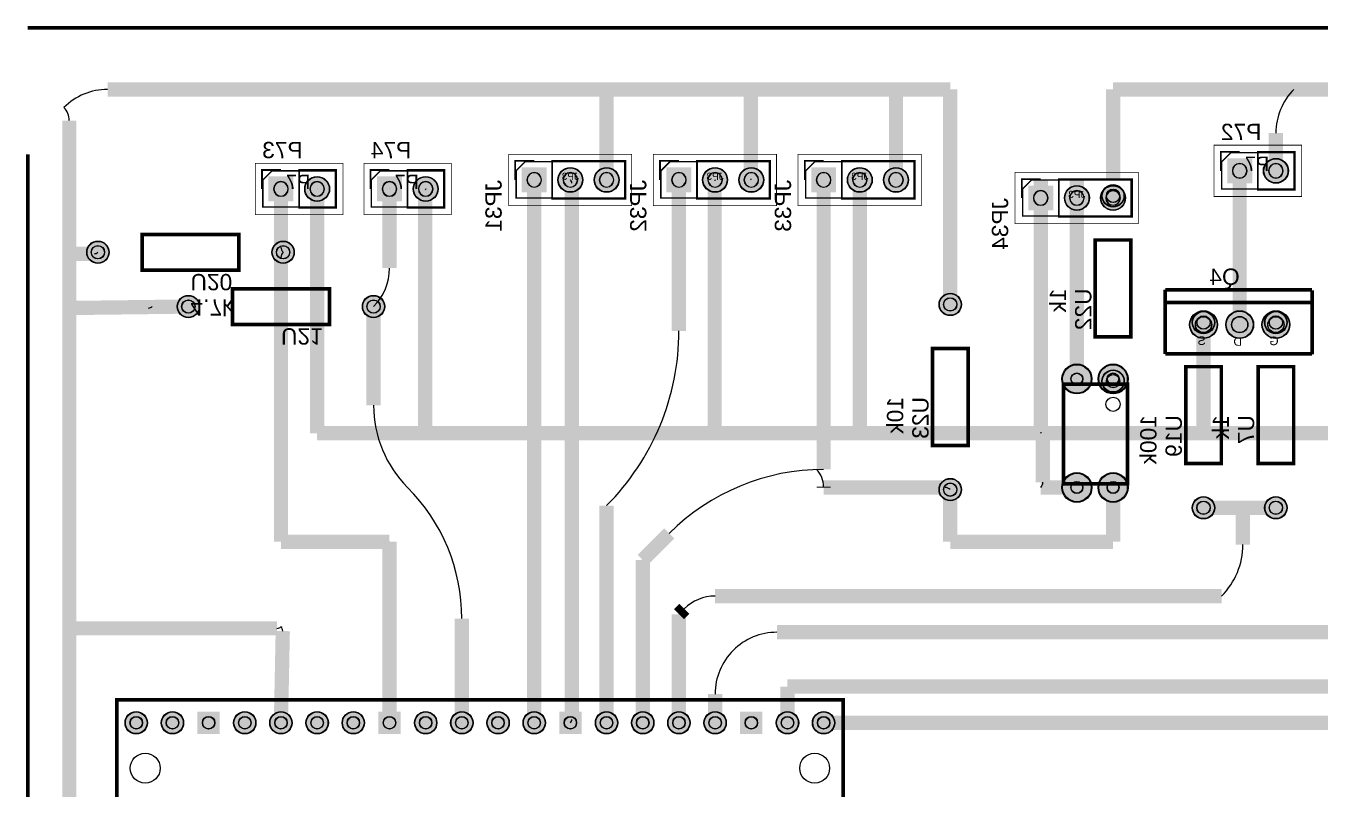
# Model space of a CAD drawing. Header units: millimetres. Extents: x -41 to 114, y -36 to 79.
# Drawn here: x -40.8 to 50.2, y 25.8 to 79.4 of the extents above; entities that cross this region are included whole.
import ezdxf

# ---------------------------------------------------------------- set-up
doc = ezdxf.new("R2010")
doc.units = ezdxf.units.MM
for name, color, linetype, true_color in [('BoardOutLine', 7, 'Continuous', 0xff00ff), ('BottomLayer', 7, 'Continuous', 0x0000ff), ('BottomSilkLayer', 7, 'Continuous', 0x66cc33), ('BottomSolderMaskLayer', 7, 'Continuous', 0xaa00ff), ('Document', 7, 'Continuous', 0xffffff), ('Mechanical', 7, 'Continuous', 0xf022f0), ('Multi-Layer', 7, 'Continuous', 0xc0c0c0), ('TopLayer', 7, 'Continuous', 0xff0000), ('TopSilkLayer', 7, 'Continuous', 0xffcc00), ('TopSolderMaskLayer', 7, 'Continuous', 0x800080)]:
    doc.layers.add(name, color=color, linetype=linetype, true_color=true_color)
doc.styles.get("Standard").update_dxf_attribs({"font": 'arial.ttf'})

msp = doc.modelspace()

# ---------------------------------------------------------------- hatches: boundary and pattern name
at = {"layer": 'BottomSolderMaskLayer'}
for points in [[(43.575, 70.091), (43.575, 68.34), (45.326, 68.34), (45.326, 70.091)], [(46.115, 69.215, 1), (47.866, 69.215, 1)], [(-5.955, 69.455), (-5.955, 67.705), (-4.205, 67.705), (-4.205, 69.455)], [(-3.415, 68.58, 1), (-1.665, 68.58, 1)], [(-0.875, 68.58, 1), (0.875, 68.58, 1)], [(4.205, 69.455), (4.205, 67.705), (5.955, 67.705), (5.955, 69.455)], [(6.745, 68.58, 1), (8.496, 68.58, 1)], [(9.285, 68.58, 1), (11.036, 68.58, 1)], [(14.365, 69.455), (14.365, 67.705), (16.115, 67.705), (16.115, 69.455)], [(16.905, 68.58, 1), (18.656, 68.58, 1)], [(19.445, 68.58, 1), (21.196, 68.58, 1)], [(-23.735, 68.821), (-23.735, 67.07), (-21.984, 67.07), (-21.984, 68.821)], [(-21.195, 67.945, 1), (-19.444, 67.945, 1)], [(-16.115, 68.821), (-16.115, 67.07), (-14.364, 67.07), (-14.364, 68.821)], [(-13.575, 67.945, 1), (-11.824, 67.945, 1)], [(34.772, 67.46, 1), (36.347, 67.46, 1)], [(29.605, 68.185), (29.605, 66.435), (31.355, 66.435), (31.355, 68.185)], [(32.145, 67.31, 1), (33.896, 67.31, 1)], [(34.685, 67.31, 1), (36.436, 67.31, 1)], [(-36.498, 63.5, 1), (-34.923, 63.5, 1)], [(-23.497, 63.5, 1), (-21.922, 63.5, 1)], [(-30.147, 59.69, 1), (-28.573, 59.69, 1)], [(-17.147, 59.69, 1), (-15.572, 59.69, 1)], [(23.343, 59.84, 1), (24.918, 59.84, 1)], [(40.932, 58.42, 1), (42.888, 58.42, 1)], [(41.123, 58.57, 1), (42.697, 58.57, 1)], [(43.472, 58.42, 1), (45.428, 58.42, 1)], [(46.012, 58.42, 1), (47.968, 58.42, 1)], [(46.203, 58.57, 1), (47.777, 58.57, 1)], [(31.969, 54.61, 1), (34.071, 54.61, 1)], [(34.509, 54.61, 1), (36.611, 54.61, 1)], [(34.772, 54.46, 1), (36.347, 54.46, 1)], [(23.343, 46.84, 1), (24.918, 46.84, 1)], [(31.969, 46.99, 1), (34.071, 46.99, 1)], [(34.509, 46.99, 1), (36.611, 46.99, 1)], [(41.123, 45.57, 1), (42.697, 45.57, 1)], [(46.203, 45.57, 1), (47.777, 45.57, 1)], [(-33.807, 30.48, 1), (-32.233, 30.48, 1)], [(-31.267, 30.48, 1), (-29.693, 30.48, 1)], [(-28.727, 29.693), (-28.727, 31.267), (-27.153, 31.267), (-27.153, 29.693)], [(-26.187, 30.48, 1), (-24.613, 30.48, 1)], [(-23.647, 30.48, 1), (-22.073, 30.48, 1)], [(-21.107, 30.48, 1), (-19.533, 30.48, 1)], [(-18.567, 30.48, 1), (-16.993, 30.48, 1)], [(-16.027, 29.693), (-16.027, 31.267), (-14.453, 31.267), (-14.453, 29.693)], [(-13.487, 30.48, 1), (-11.913, 30.48, 1)], [(-10.947, 30.48, 1), (-9.373, 30.48, 1)], [(-8.407, 30.48, 1), (-6.833, 30.48, 1)], [(-5.867, 30.48, 1), (-4.293, 30.48, 1)], [(-3.327, 29.693), (-3.327, 31.267), (-1.753, 31.267), (-1.753, 29.693)], [(-0.787, 30.48, 1), (0.787, 30.48, 1)], [(1.753, 30.48, 1), (3.327, 30.48, 1)], [(4.293, 30.48, 1), (5.867, 30.48, 1)], [(6.833, 30.48, 1), (8.407, 30.48, 1)], [(9.373, 29.693), (9.373, 31.267), (10.947, 31.267), (10.947, 29.693)], [(11.913, 30.48, 1), (13.488, 30.48, 1)], [(14.453, 30.48, 1), (16.028, 30.48, 1)]]:
    msp.add_hatch(color=256, dxfattribs=at).paths.add_polyline_path(points)
at = {"layer": 'Multi-Layer'}
for points in [[(43.6, 70.065), (43.6, 68.365), (45.3, 68.365), (45.3, 70.065)], [(46.14, 69.215, 1), (47.84, 69.215, 1)], [(-5.93, 69.43), (-5.93, 67.73), (-4.23, 67.73), (-4.23, 69.43)], [(-3.39, 68.58, 1), (-1.69, 68.58, 1)], [(-0.85, 68.58, 1), (0.85, 68.58, 1)], [(4.23, 69.43), (4.23, 67.73), (5.93, 67.73), (5.93, 69.43)], [(6.77, 68.58, 1), (8.47, 68.58, 1)], [(9.31, 68.58, 1), (11.01, 68.58, 1)], [(14.39, 69.43), (14.39, 67.73), (16.09, 67.73), (16.09, 69.43)], [(16.93, 68.58, 1), (18.63, 68.58, 1)], [(19.47, 68.58, 1), (21.17, 68.58, 1)], [(-23.71, 68.795), (-23.71, 67.095), (-22.01, 67.095), (-22.01, 68.795)], [(-21.17, 67.945, 1), (-19.47, 67.945, 1)], [(-16.09, 68.795), (-16.09, 67.095), (-14.39, 67.095), (-14.39, 68.795)], [(-13.55, 67.945, 1), (-11.85, 67.945, 1)], [(34.798, 67.46, 1), (36.322, 67.46, 1)], [(29.63, 68.16), (29.63, 66.46), (31.33, 66.46), (31.33, 68.16)], [(32.17, 67.31, 1), (33.87, 67.31, 1)], [(34.71, 67.31, 1), (36.41, 67.31, 1)], [(-36.472, 63.5, 1), (-34.948, 63.5, 1)], [(-23.472, 63.5, 1), (-21.948, 63.5, 1)], [(-30.122, 59.69, 1), (-28.598, 59.69, 1)], [(-17.122, 59.69, 1), (-15.598, 59.69, 1)], [(23.368, 59.84, 1), (24.892, 59.84, 1)], [(40.957, 58.42, 1), (42.862, 58.42, 1)], [(41.148, 58.57, 1), (42.672, 58.57, 1)], [(43.497, 58.42, 1), (45.402, 58.42, 1)], [(46.037, 58.42, 1), (47.942, 58.42, 1)], [(46.228, 58.57, 1), (47.752, 58.57, 1)], [(32.02, 54.61, 1), (34.02, 54.61, 1)], [(34.56, 54.61, 1), (36.56, 54.61, 1)], [(34.798, 54.46, 1), (36.322, 54.46, 1)], [(23.368, 46.84, 1), (24.892, 46.84, 1)], [(32.02, 46.99, 1), (34.02, 46.99, 1)], [(34.56, 46.99, 1), (36.56, 46.99, 1)], [(41.148, 45.57, 1), (42.672, 45.57, 1)], [(46.228, 45.57, 1), (47.752, 45.57, 1)], [(-33.782, 30.48, 1), (-32.258, 30.48, 1)], [(-31.242, 30.48, 1), (-29.718, 30.48, 1)], [(-28.702, 29.718), (-28.702, 31.242), (-27.178, 31.242), (-27.178, 29.718)], [(-26.162, 30.48, 1), (-24.638, 30.48, 1)], [(-23.622, 30.48, 1), (-22.098, 30.48, 1)], [(-21.082, 30.48, 1), (-19.558, 30.48, 1)], [(-18.542, 30.48, 1), (-17.018, 30.48, 1)], [(-16.002, 29.718), (-16.002, 31.242), (-14.478, 31.242), (-14.478, 29.718)], [(-13.462, 30.48, 1), (-11.938, 30.48, 1)], [(-10.922, 30.48, 1), (-9.398, 30.48, 1)], [(-8.382, 30.48, 1), (-6.858, 30.48, 1)], [(-5.842, 30.48, 1), (-4.318, 30.48, 1)], [(-3.302, 29.718), (-3.302, 31.242), (-1.778, 31.242), (-1.778, 29.718)], [(-0.762, 30.48, 1), (0.762, 30.48, 1)], [(1.778, 30.48, 1), (3.302, 30.48, 1)], [(4.318, 30.48, 1), (5.842, 30.48, 1)], [(6.858, 30.48, 1), (8.382, 30.48, 1)], [(9.398, 29.718), (9.398, 31.242), (10.922, 31.242), (10.922, 29.718)], [(11.938, 30.48, 1), (13.462, 30.48, 1)], [(14.478, 30.48, 1), (16.002, 30.48, 1)]]:
    msp.add_hatch(color=256, dxfattribs=at).paths.add_polyline_path(points)
at = {"layer": 'TopSolderMaskLayer'}
for points in [[(43.575, 70.091), (43.575, 68.34), (45.326, 68.34), (45.326, 70.091)], [(46.115, 69.215, 1), (47.866, 69.215, 1)], [(-5.955, 69.455), (-5.955, 67.705), (-4.205, 67.705), (-4.205, 69.455)], [(-3.415, 68.58, 1), (-1.665, 68.58, 1)], [(-0.875, 68.58, 1), (0.875, 68.58, 1)], [(4.205, 69.455), (4.205, 67.705), (5.955, 67.705), (5.955, 69.455)], [(6.745, 68.58, 1), (8.496, 68.58, 1)], [(9.285, 68.58, 1), (11.036, 68.58, 1)], [(14.365, 69.455), (14.365, 67.705), (16.115, 67.705), (16.115, 69.455)], [(16.905, 68.58, 1), (18.656, 68.58, 1)], [(19.445, 68.58, 1), (21.196, 68.58, 1)], [(-23.735, 68.821), (-23.735, 67.07), (-21.984, 67.07), (-21.984, 68.821)], [(-21.195, 67.945, 1), (-19.444, 67.945, 1)], [(-16.115, 68.821), (-16.115, 67.07), (-14.364, 67.07), (-14.364, 68.821)], [(-13.575, 67.945, 1), (-11.824, 67.945, 1)], [(34.772, 67.46, 1), (36.347, 67.46, 1)], [(29.605, 68.185), (29.605, 66.435), (31.355, 66.435), (31.355, 68.185)], [(32.145, 67.31, 1), (33.896, 67.31, 1)], [(34.685, 67.31, 1), (36.436, 67.31, 1)], [(-36.498, 63.5, 1), (-34.923, 63.5, 1)], [(-23.497, 63.5, 1), (-21.922, 63.5, 1)], [(-30.147, 59.69, 1), (-28.573, 59.69, 1)], [(-17.147, 59.69, 1), (-15.572, 59.69, 1)], [(23.343, 59.84, 1), (24.918, 59.84, 1)], [(40.932, 58.42, 1), (42.888, 58.42, 1)], [(41.123, 58.57, 1), (42.697, 58.57, 1)], [(43.472, 58.42, 1), (45.428, 58.42, 1)], [(46.012, 58.42, 1), (47.968, 58.42, 1)], [(46.203, 58.57, 1), (47.777, 58.57, 1)], [(31.969, 54.61, 1), (34.071, 54.61, 1)], [(34.509, 54.61, 1), (36.611, 54.61, 1)], [(34.772, 54.46, 1), (36.347, 54.46, 1)], [(23.343, 46.84, 1), (24.918, 46.84, 1)], [(31.969, 46.99, 1), (34.071, 46.99, 1)], [(34.509, 46.99, 1), (36.611, 46.99, 1)], [(41.123, 45.57, 1), (42.697, 45.57, 1)], [(46.203, 45.57, 1), (47.777, 45.57, 1)], [(-33.807, 30.48, 1), (-32.233, 30.48, 1)], [(-31.267, 30.48, 1), (-29.693, 30.48, 1)], [(-28.727, 29.693), (-28.727, 31.267), (-27.153, 31.267), (-27.153, 29.693)], [(-26.187, 30.48, 1), (-24.613, 30.48, 1)], [(-23.647, 30.48, 1), (-22.073, 30.48, 1)], [(-21.107, 30.48, 1), (-19.533, 30.48, 1)], [(-18.567, 30.48, 1), (-16.993, 30.48, 1)], [(-16.027, 29.693), (-16.027, 31.267), (-14.453, 31.267), (-14.453, 29.693)], [(-13.487, 30.48, 1), (-11.913, 30.48, 1)], [(-10.947, 30.48, 1), (-9.373, 30.48, 1)], [(-8.407, 30.48, 1), (-6.833, 30.48, 1)], [(-5.867, 30.48, 1), (-4.293, 30.48, 1)], [(-3.327, 29.693), (-3.327, 31.267), (-1.753, 31.267), (-1.753, 29.693)], [(-0.787, 30.48, 1), (0.787, 30.48, 1)], [(1.753, 30.48, 1), (3.327, 30.48, 1)], [(4.293, 30.48, 1), (5.867, 30.48, 1)], [(6.833, 30.48, 1), (8.407, 30.48, 1)], [(9.373, 29.693), (9.373, 31.267), (10.947, 31.267), (10.947, 29.693)], [(11.913, 30.48, 1), (13.488, 30.48, 1)], [(14.453, 30.48, 1), (16.028, 30.48, 1)]]:
    msp.add_hatch(color=256, dxfattribs=at).paths.add_polyline_path(points)

# ---------------------------------------------------------------- linework, layer by layer
at = {"layer": 'BoardOutLine', "const_width": 0.254}
for points in [[(-40.64, 79.259), (114.3, 79.259), (114.3, 51.319), (114.3, 25.919)], [(114.3, 17.029), (114.3, -36.311), (-40.64, -36.311), (-40.64, 70.369)]]:
    msp.add_lwpolyline(points, dxfattribs=at)
at = {"layer": 'BottomLayer', "const_width": 1}
for points in [[(20.32, 74.93), (-35.034, 74.93)], [(0, 74.93), (0, 68.58)], [(10.132, 68.649), (10.132, 74.93)], [(20.32, 68.58), (20.32, 74.93)], [(24.13, 74.93), (20.32, 74.93)], [(24.13, 59.84), (24.13, 74.93)], [(48.26, 74.93), (35.56, 74.93)], [(35.56, 74.93), (35.56, 68.58)], [(60.96, 74.93), (48.26, 74.93)], [(-37.719, 72.74), (-37.719, 67.575)], [(46.99, 71.865), (46.99, 69.216)], [(44.45, 69.214), (44.45, 58.42)], [(-22.86, 67.945), (-22.86, 63.862)], [(-20.32, 67.945), (-20.32, 50.8)], [(-15.24, 62.394), (-15.24, 67.945)], [(-12.728, 67.876), (-12.728, 50.8)], [(-2.441, 68.342), (-2.441, 50.8)], [(7.592, 68.511), (7.592, 50.8)], [(17.78, 68.58), (17.78, 50.8)], [(30.48, 68.58), (30.48, 50.864)], [(33.02, 68.58), (33.02, 54.61)], [(-37.719, -20.278), (-37.719, 67.575)], [(-35.959, 63.397), (-37.719, 63.397)], [(-22.86, 43.18), (-22.86, 63.137)], [(-29.36, 59.691), (-37.719, 59.587)], [(41.91, 58.42), (41.91, 50.8)], [(-20.32, 50.8), (-12.728, 50.8)], [(-12.728, 50.8), (15.24, 50.8)], [(-2.441, 30.718), (-2.441, 50.8)], [(105.905, 50.8), (15.24, 50.8)], [(30.634, 47.361), (30.634, 50.8)], [(24.13, 43.18), (24.13, 46.84)], [(33.02, 46.99), (30.48, 46.99)], [(35.56, 46.99), (35.56, 43.18)], [(46.99, 45.57), (41.91, 45.57)], [(44.676, 45.57), (44.676, 42.982)], [(-15.24, 43.18), (-22.86, 43.18)], [(-15.24, 30.48), (-15.24, 43.18)], [(35.56, 43.18), (24.13, 43.18)], [(43.18, 39.37), (7.62, 39.37)], [(5.452, 38.472), (5.08, 38.1)], [(5.08, 38.1), (5.08, 30.48)], [(-37.719, 37.104), (-23.143, 37.104)], [(-22.733, 36.915), (-22.86, 30.481)], [(11.956, 36.83), (58.42, 36.83)], [(7.62, 30.48), (7.62, 32.494)], [(12.7, 30.48), (12.7, 33.02)], [(12.7, 33.02), (70.068, 33.02)], [(15.24, 30.48), (84.038, 30.48)]]:
    msp.add_lwpolyline(points, dxfattribs=at)
at = {"layer": 'BottomLayer'}
for centre, radius, start, end in [((-35.034, 70.594), 4.336, 90, 134.99996), ((51.325, 71.865), 4.335, 135.00004, 180.00006), ((48.26, 74.93), 0.0000762, 274.68418, 318.44592), ((-39.02, 72.74), 1.301, 0, 45.00009), ((44.452, 69.214), 0.00165, 135.04741, 180.06708), ((-2.778, 68.342), 0.336, 0, 45.00027), ((7.689, 68.511), 0.0971, 135.0005, 180.00071), ((10.229, 68.649), 0.0971, 179.99929, 224.9995), ((20.32, 68.58), 0.0000762, 184.68418, 228.44592), ((35.56, 68.58), 0.0000762, 184.68418, 228.44592), ((-20.319, 67.945), 0.000965, 135.27585, 180.39145), ((-15.239, 67.944), 0.0013, 134.90063, 179.85964), ((-12.63, 67.876), 0.0984, 134.99919, 179.99885), ((-22.348, 63.862), 0.512, 179.99977, 224.99984), ((-35.959, 63.749), 0.352, 270, 314.99991), ((-22.348, 63.138), 0.512, 134.9998, 179.99971), ((-22.347, 63.137), 0.513, 134.99951, 179.99931), ((-19.064, 62.394), 3.824, 315.00003, 0), ((-32.149, 59.939), 0.352, 270, 314.99991), ((33.02, 54.61), 0.0000762, 311.55408, 355.31582), ((30.571, 50.864), 0.0907, 180.00251, 225.00178), ((30.109, 47.361), 0.524, 314.99961, 359.99945), ((-15.24, 43.18), 0.000178, 359.17911, 44.42371), ((39.568, 42.982), 5.108, 315.00002, 0.00003), ((7.62, 36.304), 3.066, 90, 135.0003), ((5.08, 38.1), 0.000254, 0.81605, 45.58113), ((-23.143, 37.505), 0.401, 270, 314.99986), ((-23.166, 36.915), 0.433, 0, 45.00033), ((11.956, 32.494), 4.336, 90, 134.99996), ((11.956, 32.494), 4.336, 135, 180), ((-2.778, 30.718), 0.336, 315.00017, 0), ((12.7, 30.48), 0.000356, 179.17911, 224.42371)]:
    msp.add_arc(centre, radius, start, end, dxfattribs=at)
at = {"layer": 'BottomSilkLayer'}
for points, const_width in [([(44.45, 70.545), (43.12, 70.545), (43.12, 69.215)], 0.12), ([(-22.86, 69.275), (-24.19, 69.275), (-24.19, 67.945)], 0.12), ([(-15.24, 69.275), (-16.57, 69.275), (-16.57, 67.945)], 0.12), ([(-5.08, 69.91), (-6.41, 69.91), (-6.41, 68.58)], 0.12), ([(5.08, 69.91), (3.75, 69.91), (3.75, 68.58)], 0.12), ([(15.24, 69.91), (13.91, 69.91), (13.91, 68.58)], 0.12), ([(30.48, 68.64), (29.15, 68.64), (29.15, 67.31)], 0.12), ([(49.53, 60.866), (39.225, 60.866)], 0.254), ([(39.225, 56.365), (39.225, 60.866)], 0.254), ([(49.53, 56.332), (49.53, 60.833)], 0.254), ([(49.53, 59.967), (39.225, 59.967)], 0.254), ([(49.53, 56.365), (39.225, 56.365)], 0.254)]:
    msp.add_lwpolyline(points, dxfattribs=dict(at, const_width=const_width))
for points, const_width in [([(45.72, 67.885), (45.72, 70.545), (48.32, 70.545), (48.32, 67.885), (45.72, 67.885)], 0.12), ([(-21.59, 66.615), (-21.59, 69.275), (-18.99, 69.275), (-18.99, 66.615), (-21.59, 66.615)], 0.12), ([(-13.97, 66.615), (-13.97, 69.275), (-11.37, 69.275), (-11.37, 66.615), (-13.97, 66.615)], 0.12), ([(-3.81, 67.25), (-3.81, 69.91), (1.33, 69.91), (1.33, 67.25), (-3.81, 67.25)], 0.12), ([(6.35, 67.25), (6.35, 69.91), (11.49, 69.91), (11.49, 67.25), (6.35, 67.25)], 0.12), ([(16.51, 67.25), (16.51, 69.91), (21.65, 69.91), (21.65, 67.25), (16.51, 67.25)], 0.12), ([(31.75, 65.98), (31.75, 68.64), (36.89, 68.64), (36.89, 65.98), (31.75, 65.98)], 0.12), ([(-32.61, 62.25), (-25.81, 62.25), (-25.81, 64.75), (-32.61, 64.75), (-32.61, 62.25)], 0.254), ([(34.31, 64.36), (34.31, 57.56), (36.81, 57.56), (36.81, 64.36), (34.31, 64.36)], 0.254), ([(-26.26, 58.44), (-19.46, 58.44), (-19.46, 60.94), (-26.26, 60.94), (-26.26, 58.44)], 0.254), ([(22.88, 56.74), (22.88, 49.94), (25.38, 49.94), (25.38, 56.74), (22.88, 56.74)], 0.254), ([(40.66, 55.47), (40.66, 48.67), (43.16, 48.67), (43.16, 55.47), (40.66, 55.47)], 0.254), ([(45.74, 55.47), (45.74, 48.67), (48.24, 48.67), (48.24, 55.47), (45.74, 55.47)], 0.254)]:
    msp.add_lwpolyline(points, close=True, dxfattribs=dict(at, const_width=const_width))
at = {"layer": 'BottomSolderMaskLayer'}
for points in [[(43.935, 69.215), (43.935, 69.215)], [(44.965, 69.215), (44.965, 69.215)], [(46.475, 69.215), (46.475, 69.215)], [(47.505, 69.215), (47.505, 69.215)], [(-5.595, 68.58), (-5.595, 68.58)], [(-4.565, 68.58), (-4.565, 68.58)], [(-3.055, 68.58), (-3.055, 68.58)], [(-2.025, 68.58), (-2.025, 68.58)], [(-0.515, 68.58), (-0.515, 68.58)], [(0.515, 68.58), (0.515, 68.58)], [(4.565, 68.58), (4.565, 68.58)], [(5.595, 68.58), (5.595, 68.58)], [(7.105, 68.58), (7.105, 68.58)], [(8.135, 68.58), (8.135, 68.58)], [(9.645, 68.58), (9.645, 68.58)], [(10.675, 68.58), (10.675, 68.58)], [(14.725, 68.58), (14.725, 68.58)], [(15.755, 68.58), (15.755, 68.58)], [(17.265, 68.58), (17.265, 68.58)], [(18.295, 68.58), (18.295, 68.58)], [(19.805, 68.58), (19.805, 68.58)], [(20.835, 68.58), (20.835, 68.58)], [(-23.375, 67.945), (-23.375, 67.945)], [(-22.345, 67.945), (-22.345, 67.945)], [(-20.835, 67.945), (-20.835, 67.945)], [(-19.805, 67.945), (-19.805, 67.945)], [(-15.754, 67.945), (-15.754, 67.945)], [(-14.725, 67.945), (-14.725, 67.945)], [(-13.214, 67.945), (-13.214, 67.945)], [(-12.185, 67.945), (-12.185, 67.945)], [(29.965, 67.31), (29.965, 67.31)], [(30.995, 67.31), (30.995, 67.31)], [(32.505, 67.31), (32.505, 67.31)], [(33.535, 67.31), (33.535, 67.31)], [(35.045, 67.31), (35.045, 67.31)], [(36.075, 67.31), (36.075, 67.31)]]:
    msp.add_lwpolyline(points, close=True, dxfattribs=at)
for centre, radius in [((46.99, 69.215), 0.875), ((-2.54, 68.58), 0.875), ((0, 68.58), 0.875), ((7.62, 68.58), 0.875), ((10.16, 68.58), 0.875), ((17.78, 68.58), 0.875), ((20.32, 68.58), 0.875), ((-20.32, 67.945), 0.875), ((-12.7, 67.945), 0.875), ((35.56, 67.46), 0.787), ((33.02, 67.31), 0.875), ((35.56, 67.31), 0.875), ((35.56, 67.46), 0.472), ((-35.71, 63.5), 0.787), ((-35.71, 63.5), 0.472), ((-22.71, 63.5), 0.787), ((-22.71, 63.5), 0.472), ((-29.36, 59.69), 0.787), ((-29.36, 59.69), 0.472), ((-16.36, 59.69), 0.787), ((-16.36, 59.69), 0.472), ((24.13, 59.84), 0.787), ((24.13, 59.84), 0.472), ((41.91, 58.42), 0.978), ((41.91, 58.57), 0.787), ((44.45, 58.42), 0.978), ((46.99, 58.42), 0.978), ((46.99, 58.57), 0.787), ((41.91, 58.42), 0.574), ((41.91, 58.57), 0.472), ((44.45, 58.42), 0.574), ((46.99, 58.42), 0.574), ((46.99, 58.57), 0.472), ((33.02, 54.61), 1.051), ((35.56, 54.61), 1.051), ((33.02, 54.61), 0.42), ((35.56, 54.46), 0.787), ((35.56, 54.46), 0.472), ((35.56, 54.61), 0.42), ((24.13, 46.84), 0.787), ((24.13, 46.84), 0.472), ((33.02, 46.99), 1.051), ((33.02, 46.99), 0.42), ((35.56, 46.99), 1.051), ((35.56, 46.99), 0.42), ((41.91, 45.57), 0.787), ((41.91, 45.57), 0.472), ((46.99, 45.57), 0.787), ((46.99, 45.57), 0.472), ((-33.02, 30.48), 0.787), ((-33.02, 30.48), 0.439), ((-30.48, 30.48), 0.787), ((-30.48, 30.48), 0.439), ((-27.94, 30.48), 0.439), ((-25.4, 30.48), 0.787), ((-25.4, 30.48), 0.439), ((-22.86, 30.48), 0.787), ((-22.86, 30.48), 0.439), ((-20.32, 30.48), 0.787), ((-20.32, 30.48), 0.439), ((-17.78, 30.48), 0.787), ((-17.78, 30.48), 0.439), ((-15.24, 30.48), 0.439), ((-12.7, 30.48), 0.787), ((-12.7, 30.48), 0.439), ((-10.16, 30.48), 0.787), ((-10.16, 30.48), 0.439), ((-7.62, 30.48), 0.787), ((-7.62, 30.48), 0.439), ((-5.08, 30.48), 0.787), ((-5.08, 30.48), 0.439), ((-2.54, 30.48), 0.439), ((0, 30.48), 0.787), ((0, 30.48), 0.439), ((2.54, 30.48), 0.787), ((2.54, 30.48), 0.439), ((5.08, 30.48), 0.787), ((5.08, 30.48), 0.439), ((7.62, 30.48), 0.787), ((7.62, 30.48), 0.439), ((10.16, 30.48), 0.439), ((12.7, 30.48), 0.787), ((12.7, 30.48), 0.439), ((15.24, 30.48), 0.787), ((15.24, 30.48), 0.439)]:
    msp.add_circle(centre, radius, dxfattribs=at)
for centre, start, end in [((44.45, 69.215), 360, 180), ((44.45, 69.215), 180, 360), ((46.99, 69.215), 360, 180), ((46.99, 69.215), 180, 360), ((-22.86, 67.945), 360, 180), ((-20.32, 67.945), 360, 180), ((-15.24, 67.945), 360, 180), ((-12.7, 67.945), 360, 180), ((-5.08, 68.58), 360, 180), ((-5.08, 68.58), 180, 360), ((-2.54, 68.58), 360, 180), ((-2.54, 68.58), 180, 360), ((0, 68.58), 360, 180), ((0, 68.58), 180, 360), ((5.08, 68.58), 360, 180), ((5.08, 68.58), 180, 360), ((7.62, 68.58), 360, 180), ((7.62, 68.58), 180, 360), ((10.16, 68.58), 360, 180), ((10.16, 68.58), 180, 360), ((15.24, 68.58), 360, 180), ((15.24, 68.58), 180, 360), ((17.78, 68.58), 360, 180), ((17.78, 68.58), 180, 360), ((20.32, 68.58), 360, 180), ((20.32, 68.58), 180, 360), ((-22.86, 67.945), 180, 360), ((-20.32, 67.945), 180, 360), ((-15.24, 67.945), 180, 360), ((-12.7, 67.945), 180, 360), ((30.48, 67.31), 360, 180), ((30.48, 67.31), 180, 360), ((33.02, 67.31), 360, 180), ((33.02, 67.31), 180, 360), ((35.56, 67.31), 360, 180), ((35.56, 67.31), 180, 360)]:
    msp.add_arc(centre, 0.515, start, end, dxfattribs=at)
at = {"layer": 'Document', "const_width": 0.1}
for points in [[(43.18, 69.85), (43.18, 67.945), (48.26, 67.945), (48.26, 70.485), (43.815, 70.485), (43.18, 69.85)], [(-24.13, 68.58), (-24.13, 66.675), (-19.05, 66.675), (-19.05, 69.215), (-23.495, 69.215), (-24.13, 68.58)], [(-16.51, 68.58), (-16.51, 66.675), (-11.43, 66.675), (-11.43, 69.215), (-15.875, 69.215), (-16.51, 68.58)], [(-6.35, 69.215), (-6.35, 67.31), (1.27, 67.31), (1.27, 69.85), (-5.715, 69.85), (-6.35, 69.215)], [(3.81, 69.215), (3.81, 67.31), (11.43, 67.31), (11.43, 69.85), (4.445, 69.85), (3.81, 69.215)], [(13.97, 69.215), (13.97, 67.31), (21.59, 67.31), (21.59, 69.85), (14.605, 69.85), (13.97, 69.215)], [(29.21, 67.945), (29.21, 66.04), (36.83, 66.04), (36.83, 68.58), (29.845, 68.58), (29.21, 67.945)]]:
    msp.add_lwpolyline(points, close=True, dxfattribs=at)
at = {"layer": 'Mechanical', "const_width": 0.05}
for points in [[(42.65, 71.015), (48.8, 71.015), (48.8, 67.415), (42.65, 67.415), (42.65, 71.015)], [(-6.88, 70.38), (1.77, 70.38), (1.77, 66.78), (-6.88, 66.78), (-6.88, 70.38)], [(3.28, 70.38), (11.93, 70.38), (11.93, 66.78), (3.28, 66.78), (3.28, 70.38)], [(13.44, 70.38), (22.09, 70.38), (22.09, 66.78), (13.44, 66.78), (13.44, 70.38)], [(-24.66, 69.745), (-18.51, 69.745), (-18.51, 66.145), (-24.66, 66.145), (-24.66, 69.745)], [(-17.04, 69.745), (-10.89, 69.745), (-10.89, 66.145), (-17.04, 66.145), (-17.04, 69.745)], [(28.68, 69.11), (37.33, 69.11), (37.33, 65.51), (28.68, 65.51), (28.68, 69.11)]]:
    msp.add_lwpolyline(points, close=True, dxfattribs=at)
at = {"layer": 'Multi-Layer'}
for points in [[(43.95, 69.215), (43.95, 69.215)], [(44.95, 69.215), (44.95, 69.215)], [(46.49, 69.215), (46.49, 69.215)], [(47.49, 69.215), (47.49, 69.215)], [(-5.58, 68.58), (-5.58, 68.58)], [(-4.58, 68.58), (-4.58, 68.58)], [(-3.04, 68.58), (-3.04, 68.58)], [(-2.04, 68.58), (-2.04, 68.58)], [(-0.5, 68.58), (-0.5, 68.58)], [(0.5, 68.58), (0.5, 68.58)], [(4.58, 68.58), (4.58, 68.58)], [(5.58, 68.58), (5.58, 68.58)], [(7.12, 68.58), (7.12, 68.58)], [(8.12, 68.58), (8.12, 68.58)], [(9.66, 68.58), (9.66, 68.58)], [(10.66, 68.58), (10.66, 68.58)], [(14.74, 68.58), (14.74, 68.58)], [(15.74, 68.58), (15.74, 68.58)], [(17.28, 68.58), (17.28, 68.58)], [(18.28, 68.58), (18.28, 68.58)], [(19.82, 68.58), (19.82, 68.58)], [(20.82, 68.58), (20.82, 68.58)], [(-23.36, 67.945), (-23.36, 67.945)], [(-22.36, 67.945), (-22.36, 67.945)], [(-20.82, 67.945), (-20.82, 67.945)], [(-19.82, 67.945), (-19.82, 67.945)], [(-15.74, 67.945), (-15.74, 67.945)], [(-14.74, 67.945), (-14.74, 67.945)], [(-13.2, 67.945), (-13.2, 67.945)], [(-12.2, 67.945), (-12.2, 67.945)], [(29.98, 67.31), (29.98, 67.31)], [(30.98, 67.31), (30.98, 67.31)], [(32.52, 67.31), (32.52, 67.31)], [(33.52, 67.31), (33.52, 67.31)], [(35.06, 67.31), (35.06, 67.31)], [(36.06, 67.31), (36.06, 67.31)]]:
    msp.add_lwpolyline(points, close=True, dxfattribs=at)
for centre, radius in [((46.99, 69.215), 0.85), ((-2.54, 68.58), 0.85), ((0, 68.58), 0.85), ((7.62, 68.58), 0.85), ((10.16, 68.58), 0.85), ((17.78, 68.58), 0.85), ((20.32, 68.58), 0.85), ((-20.32, 67.945), 0.85), ((-12.7, 67.945), 0.85), ((35.56, 67.46), 0.762), ((33.02, 67.31), 0.85), ((35.56, 67.31), 0.85), ((35.56, 67.46), 0.457), ((-35.71, 63.5), 0.762), ((-35.71, 63.5), 0.457), ((-22.71, 63.5), 0.762), ((-22.71, 63.5), 0.457), ((-29.36, 59.69), 0.762), ((-29.36, 59.69), 0.457), ((-16.36, 59.69), 0.762), ((-16.36, 59.69), 0.457), ((24.13, 59.84), 0.762), ((24.13, 59.84), 0.457), ((41.91, 58.42), 0.953), ((41.91, 58.57), 0.762), ((44.45, 58.42), 0.953), ((46.99, 58.42), 0.953), ((46.99, 58.57), 0.762), ((41.91, 58.42), 0.559), ((41.91, 58.57), 0.457), ((44.45, 58.42), 0.559), ((46.99, 58.42), 0.559), ((46.99, 58.57), 0.457), ((33.02, 54.61), 1), ((35.56, 54.61), 1), ((33.02, 54.61), 0.4), ((35.56, 54.46), 0.762), ((35.56, 54.46), 0.457), ((35.56, 54.61), 0.4), ((24.13, 46.84), 0.762), ((24.13, 46.84), 0.457), ((33.02, 46.99), 1), ((33.02, 46.99), 0.4), ((35.56, 46.99), 1), ((35.56, 46.99), 0.4), ((41.91, 45.57), 0.762), ((41.91, 45.57), 0.457), ((46.99, 45.57), 0.762), ((46.99, 45.57), 0.457), ((-33.02, 30.48), 0.762), ((-30.48, 30.48), 0.762), ((-25.4, 30.48), 0.762), ((-22.86, 30.48), 0.762), ((-20.32, 30.48), 0.762), ((-17.78, 30.48), 0.762), ((-12.7, 30.48), 0.762), ((-10.16, 30.48), 0.762), ((-7.62, 30.48), 0.762), ((-5.08, 30.48), 0.762), ((0, 30.48), 0.762), ((2.54, 30.48), 0.762), ((5.08, 30.48), 0.762), ((7.62, 30.48), 0.762), ((12.7, 30.48), 0.762), ((15.24, 30.48), 0.762), ((-33.02, 30.48), 0.425), ((-30.48, 30.48), 0.425), ((-27.94, 30.48), 0.425), ((-25.4, 30.48), 0.425), ((-22.86, 30.48), 0.425), ((-20.32, 30.48), 0.425), ((-17.78, 30.48), 0.425), ((-15.24, 30.48), 0.425), ((-12.7, 30.48), 0.425), ((-10.16, 30.48), 0.425), ((-7.62, 30.48), 0.425), ((-5.08, 30.48), 0.425), ((-2.54, 30.48), 0.425), ((0, 30.48), 0.425), ((2.54, 30.48), 0.425), ((5.08, 30.48), 0.425), ((7.62, 30.48), 0.425), ((10.16, 30.48), 0.425), ((12.7, 30.48), 0.425), ((15.24, 30.48), 0.425)]:
    msp.add_circle(centre, radius, dxfattribs=at)
for centre, start, end in [((44.45, 69.215), 360, 180), ((44.45, 69.215), 180, 360), ((46.99, 69.215), 360, 180), ((46.99, 69.215), 180, 360), ((-22.86, 67.945), 360, 180), ((-20.32, 67.945), 360, 180), ((-15.24, 67.945), 360, 180), ((-12.7, 67.945), 360, 180), ((-5.08, 68.58), 360, 180), ((-5.08, 68.58), 180, 360), ((-2.54, 68.58), 360, 180), ((-2.54, 68.58), 180, 360), ((0, 68.58), 360, 180), ((0, 68.58), 180, 360), ((5.08, 68.58), 360, 180), ((5.08, 68.58), 180, 360), ((7.62, 68.58), 360, 180), ((7.62, 68.58), 180, 360), ((10.16, 68.58), 360, 180), ((10.16, 68.58), 180, 360), ((15.24, 68.58), 360, 180), ((15.24, 68.58), 180, 360), ((17.78, 68.58), 360, 180), ((17.78, 68.58), 180, 360), ((20.32, 68.58), 360, 180), ((20.32, 68.58), 180, 360), ((-22.86, 67.945), 180, 360), ((-20.32, 67.945), 180, 360), ((-15.24, 67.945), 180, 360), ((-12.7, 67.945), 180, 360), ((30.48, 67.31), 360, 180), ((30.48, 67.31), 180, 360), ((33.02, 67.31), 360, 180), ((33.02, 67.31), 180, 360), ((35.56, 67.31), 360, 180), ((35.56, 67.31), 180, 360)]:
    msp.add_arc(centre, 0.5, start, end, dxfattribs=at)
at = {"layer": 'TopLayer', "const_width": 1}
for points in [[(-5.08, 68.58), (-5.08, 30.48)], [(5.08, 68.58), (5.08, 57.984)], [(15.24, 68.58), (15.24, 48.26)], [(-16.36, 52.76), (-16.36, 59.69)], [(15.24, 46.99), (15.24, 47.042)], [(23.768, 46.99), (15.24, 46.99)], [(0, 45.72), (0, 30.48)], [(4.4, 43.77), (2.54, 41.91)], [(2.54, 41.91), (2.54, 30.48)], [(-10.16, 30.48), (-10.16, 37.792)]]:
    msp.add_lwpolyline(points, dxfattribs=at)
at = {"layer": 'TopLayer'}
for centre, radius, start, end in [((-12.264, 57.984), 17.344, 315.00001, 0.00001), ((-8.2, 52.76), 8.159, 179.99995, 224.99996), ((15.24, 32.93), 15.33, 90, 135.00006), ((13.53, 47.042), 1.71, 0.00006, 45.00004), ((-23.168, 37.792), 13.008, 359.99999, 44.99999), ((23.768, 46.477), 0.513, 45, 90), ((0, 45.72), 0.000254, 0.81605, 45.58113), ((2.54, 41.91), 0.000254, 0.81605, 45.58113), ((-10.16, 30.48), 0.000178, 179.17911, 224.42371), ((-10.16, 30.48), 0.000178, 179.17911, 224.42371), ((-5.08, 30.48), 0.000254, 180.81605, 225.58113)]:
    msp.add_arc(centre, radius, start, end, dxfattribs=at)
at = {"layer": 'TopSilkLayer', "const_width": 0.254}
for points in [[(36.576, 47.244), (32.076, 47.244), (32.076, 54.244), (36.576, 54.244), (36.576, 47.244)], [(-34.39, 11.09), (-34.39, 32.09), (16.61, 32.09), (16.61, 11.09), (-34.39, 11.09)]]:
    msp.add_lwpolyline(points, close=True, dxfattribs=at)
at = {"layer": 'TopSilkLayer'}
for centre, radius in [((35.56, 52.832), 0.5), ((-32.39, 27.29), 1.05), ((14.61, 27.29), 1.05)]:
    msp.add_circle(centre, radius, dxfattribs=at)
at = {"layer": 'TopSolderMaskLayer'}
for points in [[(43.935, 69.215), (43.935, 69.215)], [(44.965, 69.215), (44.965, 69.215)], [(46.475, 69.215), (46.475, 69.215)], [(47.505, 69.215), (47.505, 69.215)], [(-5.595, 68.58), (-5.595, 68.58)], [(-4.565, 68.58), (-4.565, 68.58)], [(-3.055, 68.58), (-3.055, 68.58)], [(-2.025, 68.58), (-2.025, 68.58)], [(-0.515, 68.58), (-0.515, 68.58)], [(0.515, 68.58), (0.515, 68.58)], [(4.565, 68.58), (4.565, 68.58)], [(5.595, 68.58), (5.595, 68.58)], [(7.105, 68.58), (7.105, 68.58)], [(8.135, 68.58), (8.135, 68.58)], [(9.645, 68.58), (9.645, 68.58)], [(10.675, 68.58), (10.675, 68.58)], [(14.725, 68.58), (14.725, 68.58)], [(15.755, 68.58), (15.755, 68.58)], [(17.265, 68.58), (17.265, 68.58)], [(18.295, 68.58), (18.295, 68.58)], [(19.805, 68.58), (19.805, 68.58)], [(20.835, 68.58), (20.835, 68.58)], [(-23.375, 67.945), (-23.375, 67.945)], [(-22.345, 67.945), (-22.345, 67.945)], [(-20.835, 67.945), (-20.835, 67.945)], [(-19.805, 67.945), (-19.805, 67.945)], [(-15.754, 67.945), (-15.754, 67.945)], [(-14.725, 67.945), (-14.725, 67.945)], [(-13.214, 67.945), (-13.214, 67.945)], [(-12.185, 67.945), (-12.185, 67.945)], [(29.965, 67.31), (29.965, 67.31)], [(30.995, 67.31), (30.995, 67.31)], [(32.505, 67.31), (32.505, 67.31)], [(33.535, 67.31), (33.535, 67.31)], [(35.045, 67.31), (35.045, 67.31)], [(36.075, 67.31), (36.075, 67.31)]]:
    msp.add_lwpolyline(points, close=True, dxfattribs=at)
for centre, radius in [((46.99, 69.215), 0.875), ((-2.54, 68.58), 0.875), ((0, 68.58), 0.875), ((7.62, 68.58), 0.875), ((10.16, 68.58), 0.875), ((17.78, 68.58), 0.875), ((20.32, 68.58), 0.875), ((-20.32, 67.945), 0.875), ((-12.7, 67.945), 0.875), ((35.56, 67.46), 0.787), ((33.02, 67.31), 0.875), ((35.56, 67.31), 0.875), ((35.56, 67.46), 0.472), ((-35.71, 63.5), 0.787), ((-35.71, 63.5), 0.472), ((-22.71, 63.5), 0.787), ((-22.71, 63.5), 0.472), ((-29.36, 59.69), 0.787), ((-29.36, 59.69), 0.472), ((-16.36, 59.69), 0.787), ((-16.36, 59.69), 0.472), ((24.13, 59.84), 0.787), ((24.13, 59.84), 0.472), ((41.91, 58.42), 0.978), ((41.91, 58.57), 0.787), ((44.45, 58.42), 0.978), ((46.99, 58.42), 0.978), ((46.99, 58.57), 0.787), ((41.91, 58.42), 0.574), ((41.91, 58.57), 0.472), ((44.45, 58.42), 0.574), ((46.99, 58.42), 0.574), ((46.99, 58.57), 0.472), ((33.02, 54.61), 1.051), ((35.56, 54.61), 1.051), ((33.02, 54.61), 0.42), ((35.56, 54.46), 0.787), ((35.56, 54.46), 0.472), ((35.56, 54.61), 0.42), ((24.13, 46.84), 0.787), ((24.13, 46.84), 0.472), ((33.02, 46.99), 1.051), ((33.02, 46.99), 0.42), ((35.56, 46.99), 1.051), ((35.56, 46.99), 0.42), ((41.91, 45.57), 0.787), ((41.91, 45.57), 0.472), ((46.99, 45.57), 0.787), ((46.99, 45.57), 0.472), ((-33.02, 30.48), 0.787), ((-33.02, 30.48), 0.439), ((-30.48, 30.48), 0.787), ((-30.48, 30.48), 0.439), ((-27.94, 30.48), 0.439), ((-25.4, 30.48), 0.787), ((-25.4, 30.48), 0.439), ((-22.86, 30.48), 0.787), ((-22.86, 30.48), 0.439), ((-20.32, 30.48), 0.787), ((-20.32, 30.48), 0.439), ((-17.78, 30.48), 0.787), ((-17.78, 30.48), 0.439), ((-15.24, 30.48), 0.439), ((-12.7, 30.48), 0.787), ((-12.7, 30.48), 0.439), ((-10.16, 30.48), 0.787), ((-10.16, 30.48), 0.439), ((-7.62, 30.48), 0.787), ((-7.62, 30.48), 0.439), ((-5.08, 30.48), 0.787), ((-5.08, 30.48), 0.439), ((-2.54, 30.48), 0.439), ((0, 30.48), 0.787), ((0, 30.48), 0.439), ((2.54, 30.48), 0.787), ((2.54, 30.48), 0.439), ((5.08, 30.48), 0.787), ((5.08, 30.48), 0.439), ((7.62, 30.48), 0.787), ((7.62, 30.48), 0.439), ((10.16, 30.48), 0.439), ((12.7, 30.48), 0.787), ((12.7, 30.48), 0.439), ((15.24, 30.48), 0.787), ((15.24, 30.48), 0.439)]:
    msp.add_circle(centre, radius, dxfattribs=at)
for centre, start, end in [((44.45, 69.215), 360, 180), ((44.45, 69.215), 180, 360), ((46.99, 69.215), 360, 180), ((46.99, 69.215), 180, 360), ((-22.86, 67.945), 360, 180), ((-20.32, 67.945), 360, 180), ((-15.24, 67.945), 360, 180), ((-12.7, 67.945), 360, 180), ((-5.08, 68.58), 360, 180), ((-5.08, 68.58), 180, 360), ((-2.54, 68.58), 360, 180), ((-2.54, 68.58), 180, 360), ((0, 68.58), 360, 180), ((0, 68.58), 180, 360), ((5.08, 68.58), 360, 180), ((5.08, 68.58), 180, 360), ((7.62, 68.58), 360, 180), ((7.62, 68.58), 180, 360), ((10.16, 68.58), 360, 180), ((10.16, 68.58), 180, 360), ((15.24, 68.58), 360, 180), ((15.24, 68.58), 180, 360), ((17.78, 68.58), 360, 180), ((17.78, 68.58), 180, 360), ((20.32, 68.58), 360, 180), ((20.32, 68.58), 180, 360), ((-22.86, 67.945), 180, 360), ((-20.32, 67.945), 180, 360), ((-15.24, 67.945), 180, 360), ((-12.7, 67.945), 180, 360), ((30.48, 67.31), 360, 180), ((30.48, 67.31), 180, 360), ((33.02, 67.31), 360, 180), ((33.02, 67.31), 180, 360), ((35.56, 67.31), 360, 180), ((35.56, 67.31), 180, 360)]:
    msp.add_arc(centre, 0.515, start, end, dxfattribs=at)

# ---------------------------------------------------------------- texts
at = {"layer": 'BottomSilkLayer', "text_generation_flag": 2}
for s, height, p in [('P72', 1.143, (45.974, 71.374)), ('P73', 1.143, (-21.336, 70.104)), ('P74', 1.143, (-13.716, 70.104)), ('Q4', 1.143, (44.45, 61.214)), ('S', 0.6, (42.062, 56.998)), ('D', 0.6, (44.615, 56.934)), ('G', 0.6, (47.18, 56.982))]:
    msp.add_text(s, height=height, dxfattribs=at).set_placement(p)
for s, rotation, p in [('JP31', 90, (-7.366, 68.58)), ('JP32', 90, (2.794, 68.58)), ('JP33', 90, (12.954, 68.58)), ('JP34', 90, (28.194, 67.31)), ('U20', 180, (-29.21, 61.976)), ('4.7k', 180, (-29.21, 60.198)), ('1k', 90, (32.258, 60.96)), ('U22', 90, (34.036, 60.96)), ('U21', 180, (-22.86, 58.166)), ('10k', 90, (20.828, 53.34)), ('U23', 90, (22.606, 53.34)), ('100k', 90, (38.608, 52.07)), ('U19', 90, (40.386, 52.07)), ('1k', 90, (43.688, 52.07)), ('U7', 90, (45.466, 52.07))]:
    msp.add_text(s, height=1.143, rotation=rotation, dxfattribs=at).set_placement(p)
at = {"layer": 'Document', "text_generation_flag": 2}
for s, height, p in [('P7', 1, (46.521, 69.215)), ('P7', 1, (-20.79, 67.945)), ('P7', 1, (-13.17, 67.945)), ('JP3', 0.4999, (-1.94, 68.58)), ('JP3', 0.4999, (8.22, 68.58)), ('JP3', 0.4999, (18.38, 68.58)), ('JP3', 0.4999, (33.62, 67.31))]:
    msp.add_text(s, height=height, dxfattribs=at).set_placement(p)

doc.saveas('drawing.dxf')
